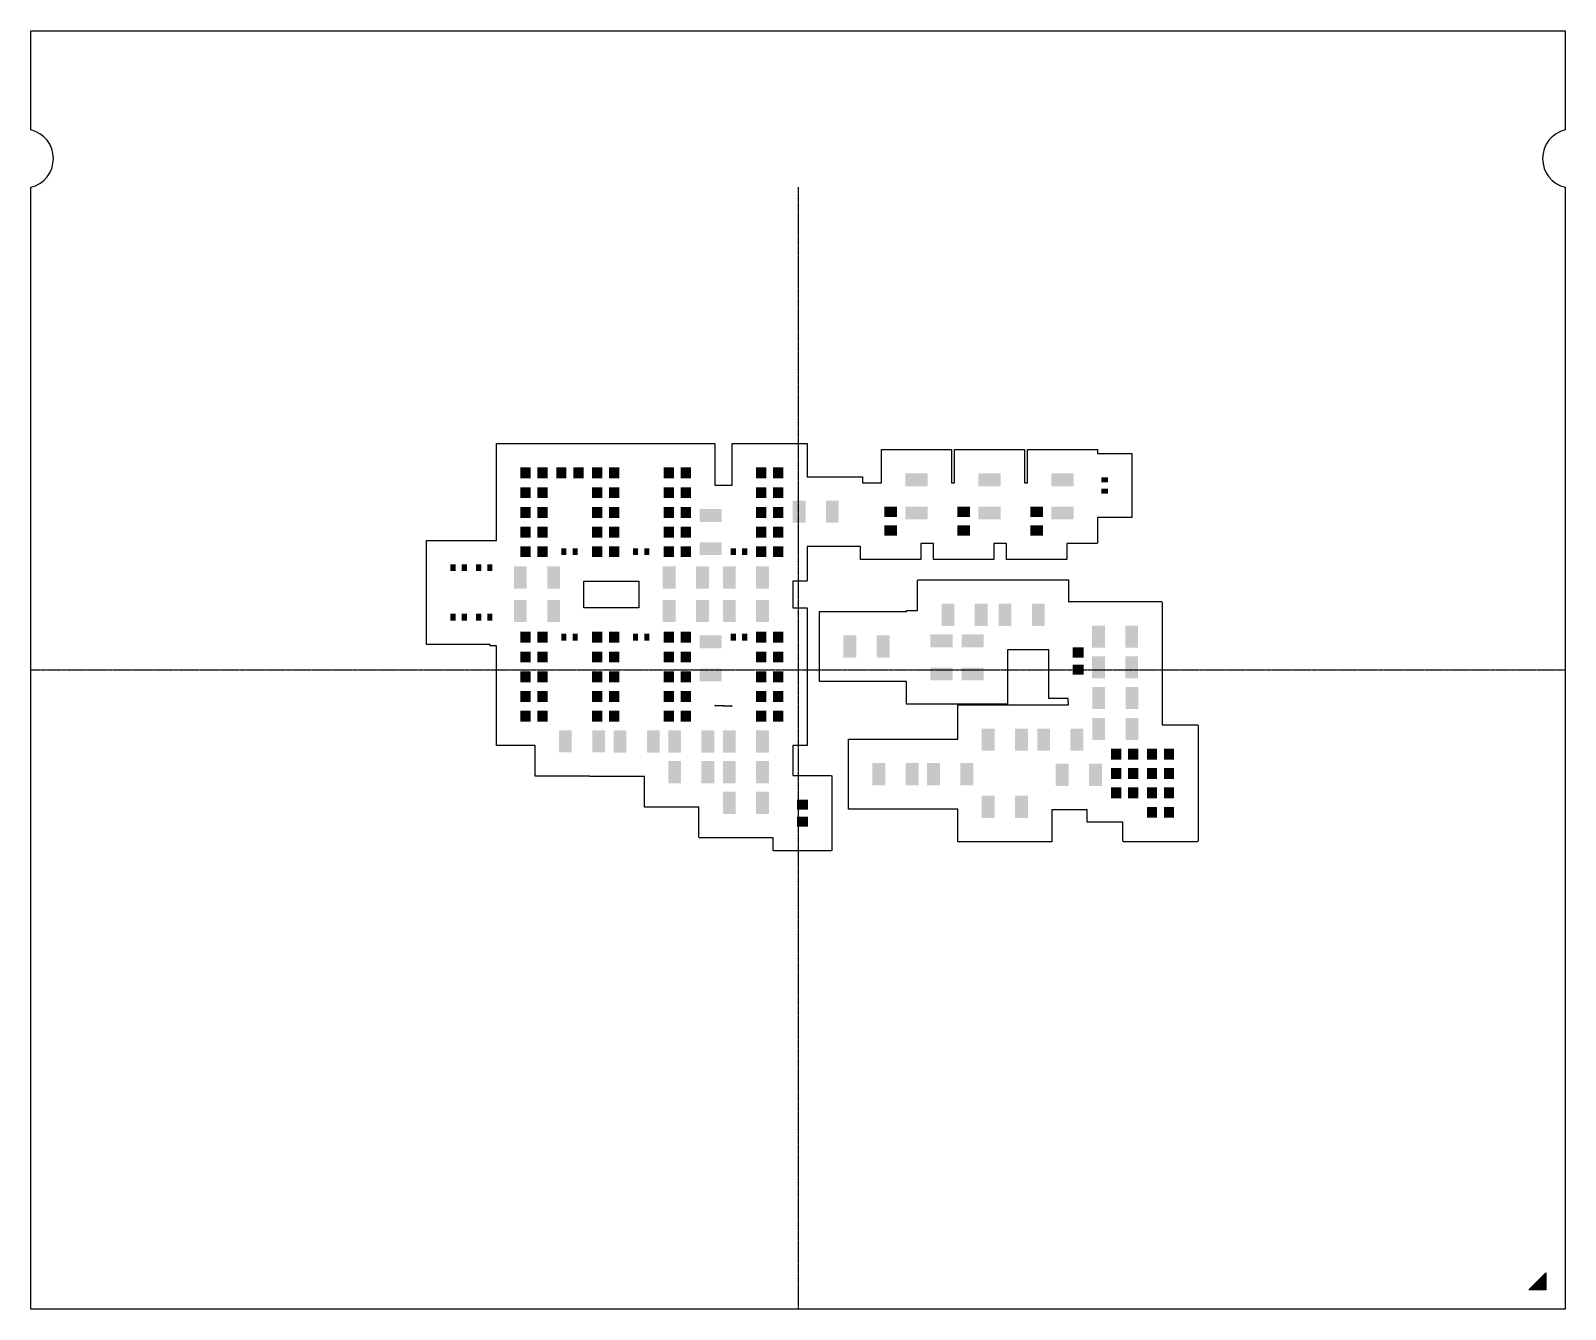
# Model space of a CAD drawing. Extents: x -22500 to 22500, y -18750 to 18750.
import ezdxf

# ---------------------------------------------------------------- set-up
doc = ezdxf.new("R2010")
doc.units = 0
doc.header["$MEASUREMENT"] = 0
doc.linetypes.add('CENTER2', pattern=[1.125, 0.75, -0.125, 0.125, -0.125])
doc.layers.get('0').update_dxf_attribs({"linetype": 'CONTINUOUS'})
doc.layers.add('PKG_OUTLINE', color=37, linetype='CONTINUOUS')
doc.layers.add('SOLDERMASK_PADS_BTM', color=192, linetype='CONTINUOUS')

# ---------------------------------------------------------------- blocks, each defined once
blk = doc.blocks.new('*U0')
at = {"color": 0, "linetype": 'CENTER2', "transparency": 16777216}
blk.add_line((0, 16454.3395), (0, -16454.3395), dxfattribs=at)
blk = doc.blocks.new('*U1')
at = {"color": 0, "linetype": 'CENTER2', "transparency": 16777216}
blk.add_line((-22500.12, 0), (22500.12, 0), dxfattribs=at)

msp = doc.modelspace()

# ---------------------------------------------------------------- hatches: boundary and pattern name
at = {"layer": 'SOLDERMASK_PADS_BTM'}
msp.add_hatch(color=256, dxfattribs=at).paths.add_polyline_path([(21930, -17680), (21930, -18180), (21430, -18180)], flags=0)

# ---------------------------------------------------------------- linework, layer by layer
for points in [[(-8839, -1035), (-8839, -520), (-8839, -454), (-8839, 55), (-8839, 126), (-8839, 636), (-8839, 706), (-9006, 706), (-9030, 707), (-9031, 731), (-9031, 750), (-9035, 750), (-9365, 750), (-9785, 750), (-10115, 750), (-10535, 750), (-10865, 750), (-10889, 751), (-10890, 775), (-10890, 2225), (-10890, 2325), (-10890, 3775), (-10889, 3799), (-10865, 3800), (-10535, 3800), (-10115, 3800), (-9785, 3800), (-9365, 3800), (-9035, 3800), (-8839, 3800), (-8839, 4305), (-8839, 4365), (-8839, 4875), (-8839, 4945), (-8839, 5455), (-8839, 6035), (-8839, 6615), (-8838, 6639), (-8814, 6640), (-8314, 6640), (-7764, 6640), (-7264, 6640), (-7164, 6640), (-6714, 6640), (-6664, 6640), (-6214, 6640), (-6114, 6640), (-5614, 6640), (-5064, 6640), (-4614, 6640), (-4564, 6640), (-4114, 6640), (-2964, 6640), (-2464, 6640), (-2440, 6639), (-2439, 6615), (-2439, 6035), (-2439, 5455), (-2439, 5421), (-1930, 5421), (-1930, 5455), (-1930, 6035), (-1930, 6615), (-1929, 6639), (-1905, 6640), (-1405, 6640), (-255, 6640), (245, 6640), (269, 6639), (270, 6615), (270, 6035), (270, 5670), (896, 5670), (1872, 5670), (1895, 5669), (1896, 5645), (1896, 5488), (2450, 5488), (2450, 6441), (2451, 6465), (2475, 6466), (4475, 6466), (4499, 6465), (4500, 6441), (4500, 5488), (4590, 5488), (4590, 6441), (4591, 6465), (4615, 6466), (6615, 6466), (6639, 6465), (6640, 6441), (6640, 5488), (6730, 5488), (6730, 6441), (6731, 6465), (6755, 6466), (8755, 6466), (8779, 6465), (8780, 6441), (8780, 6353), (9768, 6353), (9791, 6352), (9792, 6329), (9792, 5999), (9792, 4828), (9792, 4498), (9791, 4475), (9768, 4473), (8780, 4473), (8780, 3738), (8779, 3715), (8755, 3714), (7880, 3714), (7880, 3263), (7879, 3239), (7855, 3238), (6135, 3238), (6111, 3239), (6110, 3263), (6110, 3714), (5740, 3714), (5740, 3263), (5739, 3239), (5715, 3238), (3995, 3238), (3971, 3239), (3970, 3263), (3970, 3714), (3600, 3714), (3600, 3263), (3599, 3239), (3575, 3238), (1855, 3238), (1831, 3239), (1830, 3263), (1830, 3620), (896, 3620), (896, 3620), (270, 3620), (270, 3205), (270, 2635), (269, 2611), (245, 2610), (-152, 2610), (-152, 1822), (245, 1822), (269, 1820), (270, 1797), (270, 1216), (270, 636), (270, 126), (270, 55), (270, -454), (270, -520), (270, -1035), (270, -1616), (270, -2191), (269, -2214), (245, -2216), (-152, -2216), (-152, -2897), (-152, -3097), (-152, -3099), (964, -3099), (988, -3100), (989, -3123), (989, -3623), (989, -4774), (989, -5274), (988, -5298), (964, -5299), (-706, -5299), (-730, -5298), (-731, -5274), (-731, -4922), (-1152, -4922), (-1903, -4922), (-2879, -4922), (-2903, -4921), (-2904, -4897), (-2904, -4022), (-3505, -4022), (-4481, -4022), (-4505, -4021), (-4506, -3997), (-4506, -3122), (-5107, -3122), (-6083, -3122), (-6107, -3121), (-6107, -3117), (-6709, -3117), (-7685, -3117), (-7709, -3116), (-7710, -3092), (-7710, -2216), (-8314, -2216), (-8814, -2216), (-8838, -2214), (-8839, -2191), (-8839, -1616), (-8839, -1035)], [(-6278, 1823), (-6278, 2609), (-4665, 2609), (-4665, 1823), (-6278, 1823)], [(4713, -5040), (4689, -5039), (4688, -5015), (4688, -4081), (4211, -4081), (4087, -4081), (3235, -4081), (3111, -4081), (2485, -4081), (1509, -4081), (1485, -4080), (1484, -4056), (1484, -2056), (1485, -2032), (1509, -2031), (2485, -2031), (3111, -2031), (3235, -2031), (4087, -2031), (4087, -2031), (4688, -2031), (4688, -1043), (4689, -1020), (4713, -1019), (5689, -1019), (6339, -1019), (6439, -1019), (7315, -1019), (7415, -1019), (7928, -1019), (7928, -944), (7924, -944), (7922, -920), (7922, -840), (7377, -840), (7354, -839), (7352, -815), (7352, -315), (7352, 595), (6934, 595), (6237, 595), (6236, 595), (6145, 595), (6145, -7), (6145, -983), (6144, -1006), (6120, -1007), (5210, -1007), (4120, -1007), (3210, -1007), (3186, -1006), (3185, -983), (3185, -337), (2385, -337), (1635, -337), (659, -337), (635, -336), (634, -312), (634, 1688), (635, 1712), (659, 1713), (1635, 1713), (2385, 1713), (3185, 1713), (3185, 1720), (3186, 1744), (3210, 1745), (3509, 1745), (3509, 2621), (3510, 2644), (3534, 2645), (4510, 2645), (5207, 2645), (5207, 2645), (6183, 2645), (6934, 2645), (7910, 2645), (7933, 2644), (7934, 2621), (7934, 2004), (7947, 2005), (8923, 2005), (9674, 2005), (10650, 2005), (10673, 2004), (10674, 1980), (10674, 1080), (10674, 204), (10678, 204), (10680, 180), (10680, -730), (10680, -1605), (11205, -1605), (11705, -1605), (11729, -1606), (11730, -1630), (11730, -2200), (11730, -2770), (11730, -3300), (11730, -3340), (11730, -3870), (11730, -4440), (11730, -5010), (11729, -5034), (11705, -5035), (11205, -5035), (10055, -5035), (9555, -5035), (9531, -5034), (9530, -5010), (9530, -4465), (9005, -4465), (8505, -4465), (8481, -4464), (8480, -4440), (8480, -4100), (7861, -4100), (7440, -4100), (7440, -5015), (7439, -5039), (7415, -5040), (6439, -5040), (5689, -5040), (4713, -5040)], [(-2439, -1054), (-2414, -1036), (-1930, -1054), (-1955, -1072), (-2439, -1054)]]:
    msp.add_lwpolyline(points)
at = {"layer": 'PKG_OUTLINE'}
msp.add_lwpolyline([(22500, 15842, 0.790198), (22500, 14158), (22500, -18750), (-22500, -18750), (-22500, 14158, 0.790198), (-22500, 15842), (-22500, 18750), (22500, 18750)], format="xyb", close=True, dxfattribs=at)
at = {"layer": 'SOLDERMASK_PADS_BTM'}
msp.add_lwpolyline([(21930, -17680), (21930, -18180), (21430, -18180)], close=True, dxfattribs=at)
for points in [[(-8139, 5620), (-7839, 5620), (-8139, 5940), (-7839, 5940)], [(-7639, 5620), (-7339, 5620), (-7639, 5940), (-7339, 5940)], [(-7089, 5620), (-6789, 5620), (-7089, 5940), (-6789, 5940)], [(-6589, 5620), (-6289, 5620), (-6589, 5940), (-6289, 5940)], [(-6039, 5620), (-5739, 5620), (-6039, 5940), (-5739, 5940)], [(-5539, 5620), (-5239, 5620), (-5539, 5940), (-5239, 5940)], [(-3939, 5620), (-3639, 5620), (-3939, 5940), (-3639, 5940)], [(-3439, 5620), (-3139, 5620), (-3439, 5940), (-3139, 5940)], [(-1230, 5620), (-930, 5620), (-1230, 5940), (-930, 5940)], [(-730, 5620), (-430, 5620), (-730, 5940), (-430, 5940)], [(3150, 5390), (3800, 5390), (3150, 5766), (3800, 5766)], [(5290, 5390), (5940, 5390), (5290, 5766), (5940, 5766)], [(7430, 5390), (8080, 5390), (7430, 5766), (8080, 5766)], [(8892, 5503), (9092, 5503), (8892, 5653), (9092, 5653)], [(-8139, 5040), (-7839, 5040), (-8139, 5360), (-7839, 5360)], [(-7639, 5040), (-7339, 5040), (-7639, 5360), (-7339, 5360)], [(-6039, 5040), (-5739, 5040), (-6039, 5360), (-5739, 5360)], [(-5539, 5040), (-5239, 5040), (-5539, 5360), (-5239, 5360)], [(-3939, 5040), (-3639, 5040), (-3939, 5360), (-3639, 5360)], [(-3439, 5040), (-3139, 5040), (-3439, 5360), (-3139, 5360)], [(-1230, 5040), (-930, 5040), (-1230, 5360), (-930, 5360)], [(-730, 5040), (-430, 5040), (-730, 5360), (-430, 5360)], [(-156, 4320), (220, 4320), (-156, 4970), (220, 4970)], [(820, 4320), (1196, 4320), (820, 4970), (1196, 4970)], [(8892, 5173), (9092, 5173), (8892, 5323), (9092, 5323)], [(-8139, 4460), (-7839, 4460), (-8139, 4780), (-7839, 4780)], [(-7639, 4460), (-7339, 4460), (-7639, 4780), (-7339, 4780)], [(-6039, 4460), (-5739, 4460), (-6039, 4780), (-5739, 4780)], [(-5539, 4460), (-5239, 4460), (-5539, 4780), (-5239, 4780)], [(-3939, 4460), (-3639, 4460), (-3939, 4780), (-3639, 4780)], [(-3439, 4460), (-3139, 4460), (-3439, 4780), (-3139, 4780)], [(-2885, 4345), (-2235, 4345), (-2885, 4721), (-2235, 4721)], [(-1230, 4460), (-930, 4460), (-1230, 4780), (-930, 4780)], [(-730, 4460), (-430, 4460), (-730, 4780), (-430, 4780)], [(2530, 4488), (2900, 4488), (2530, 4788), (2900, 4788)], [(3150, 4414), (3800, 4414), (3150, 4790), (3800, 4790)], [(4670, 4488), (5040, 4488), (4670, 4788), (5040, 4788)], [(5290, 4414), (5940, 4414), (5290, 4790), (5940, 4790)], [(6810, 4488), (7180, 4488), (6810, 4788), (7180, 4788)], [(7430, 4414), (8080, 4414), (7430, 4790), (8080, 4790)], [(-8139, 3880), (-7839, 3880), (-8139, 4200), (-7839, 4200)], [(-7639, 3880), (-7339, 3880), (-7639, 4200), (-7339, 4200)], [(-6039, 3880), (-5739, 3880), (-6039, 4200), (-5739, 4200)], [(-5539, 3880), (-5239, 3880), (-5539, 4200), (-5239, 4200)], [(-3939, 3880), (-3639, 3880), (-3939, 4200), (-3639, 4200)], [(-3439, 3880), (-3139, 3880), (-3439, 4200), (-3139, 4200)], [(-1230, 3880), (-930, 3880), (-1230, 4200), (-930, 4200)], [(-730, 3880), (-430, 3880), (-730, 4200), (-430, 4200)], [(2530, 3938), (2900, 3938), (2530, 4238), (2900, 4238)], [(4670, 3938), (5040, 3938), (4670, 4238), (5040, 4238)], [(6810, 3938), (7180, 3938), (6810, 4238), (7180, 4238)], [(-8139, 3310), (-7839, 3310), (-8139, 3630), (-7839, 3630)], [(-7639, 3310), (-7339, 3310), (-7639, 3630), (-7339, 3630)], [(-6039, 3310), (-5739, 3310), (-6039, 3630), (-5739, 3630)], [(-5539, 3310), (-5239, 3310), (-5539, 3630), (-5239, 3630)], [(-3939, 3310), (-3639, 3310), (-3939, 3630), (-3639, 3630)], [(-3439, 3310), (-3139, 3310), (-3439, 3630), (-3139, 3630)], [(-2885, 3369), (-2235, 3369), (-2885, 3745), (-2235, 3745)], [(-1230, 3310), (-930, 3310), (-1230, 3630), (-930, 3630)], [(-730, 3310), (-430, 3310), (-730, 3630), (-430, 3630)], [(-6940, 3370), (-6790, 3370), (-6940, 3570), (-6790, 3570)], [(-6610, 3370), (-6460, 3370), (-6610, 3570), (-6460, 3570)], [(-4840, 3370), (-4690, 3370), (-4840, 3570), (-4690, 3570)], [(-4510, 3370), (-4360, 3370), (-4510, 3570), (-4360, 3570)], [(-1970, 3370), (-1820, 3370), (-1970, 3570), (-1820, 3570)], [(-1640, 3370), (-1490, 3370), (-1640, 3570), (-1490, 3570)], [(-10190, 2900), (-10040, 2900), (-10190, 3100), (-10040, 3100)], [(-9860, 2900), (-9710, 2900), (-9860, 3100), (-9710, 3100)], [(-9440, 2900), (-9290, 2900), (-9440, 3100), (-9290, 3100)], [(-9110, 2900), (-8960, 2900), (-9110, 3100), (-8960, 3100)], [(-8331, 2386), (-7955, 2386), (-8331, 3036), (-7955, 3036)], [(-7355, 2386), (-6979, 2386), (-7355, 3036), (-6979, 3036)], [(-3964, 2386), (-3588, 2386), (-3964, 3036), (-3588, 3036)], [(-2988, 2386), (-2612, 2386), (-2988, 3036), (-2612, 3036)], [(-2204, 2386), (-1828, 2386), (-2204, 3036), (-1828, 3036)], [(-1228, 2386), (-852, 2386), (-1228, 3036), (-852, 3036)], [(-8331, 1406), (-7955, 1406), (-8331, 2056), (-7955, 2056)], [(-7355, 1406), (-6979, 1406), (-7355, 2056), (-6979, 2056)], [(-3964, 1406), (-3588, 1406), (-3964, 2056), (-3588, 2056)], [(-2988, 1406), (-2612, 1406), (-2988, 2056), (-2612, 2056)], [(-2204, 1406), (-1828, 1406), (-2204, 2056), (-1828, 2056)], [(-1228, 1406), (-852, 1406), (-1228, 2056), (-852, 2056)], [(4209, 1295), (4585, 1295), (4209, 1945), (4585, 1945)], [(5185, 1295), (5561, 1295), (5185, 1945), (5561, 1945)], [(5882, 1295), (6258, 1295), (5882, 1945), (6258, 1945)], [(6858, 1295), (7234, 1295), (6858, 1945), (7234, 1945)], [(-10190, 1450), (-10040, 1450), (-10190, 1650), (-10040, 1650)], [(-9860, 1450), (-9710, 1450), (-9860, 1650), (-9710, 1650)], [(-9440, 1450), (-9290, 1450), (-9440, 1650), (-9290, 1650)], [(-9110, 1450), (-8960, 1450), (-9110, 1650), (-8960, 1650)], [(-8139, 802), (-7839, 802), (-8139, 1122), (-7839, 1122)], [(-7639, 802), (-7339, 802), (-7639, 1122), (-7339, 1122)], [(-6940, 862), (-6790, 862), (-6940, 1062), (-6790, 1062)], [(-6610, 862), (-6460, 862), (-6610, 1062), (-6460, 1062)], [(-6039, 802), (-5739, 802), (-6039, 1122), (-5739, 1122)], [(-5539, 802), (-5239, 802), (-5539, 1122), (-5239, 1122)], [(-4840, 862), (-4690, 862), (-4840, 1062), (-4690, 1062)], [(-4510, 862), (-4360, 862), (-4510, 1062), (-4360, 1062)], [(-3939, 802), (-3639, 802), (-3939, 1122), (-3639, 1122)], [(-3439, 802), (-3139, 802), (-3439, 1122), (-3139, 1122)], [(-2885, 640), (-2235, 640), (-2885, 1016), (-2235, 1016)], [(-1970, 862), (-1820, 862), (-1970, 1062), (-1820, 1062)], [(-1640, 862), (-1490, 862), (-1640, 1062), (-1490, 1062)], [(-1230, 802), (-930, 802), (-1230, 1122), (-930, 1122)], [(-730, 802), (-430, 802), (-730, 1122), (-430, 1122)], [(1334, 363), (1710, 363), (1334, 1013), (1710, 1013)], [(2310, 363), (2686, 363), (2310, 1013), (2686, 1013)], [(3885, 669), (4535, 669), (3885, 1045), (4535, 1045)], [(4795, 669), (5445, 669), (4795, 1045), (5445, 1045)], [(8622, 655), (8998, 655), (8622, 1305), (8998, 1305)], [(9598, 655), (9974, 655), (9598, 1305), (9974, 1305)], [(-8139, 221), (-7839, 221), (-8139, 541), (-7839, 541)], [(-7639, 221), (-7339, 221), (-7639, 541), (-7339, 541)], [(-6039, 221), (-5739, 221), (-6039, 541), (-5739, 541)], [(-5539, 221), (-5239, 221), (-5539, 541), (-5239, 541)], [(-3939, 221), (-3639, 221), (-3939, 541), (-3639, 541)], [(-3439, 221), (-3139, 221), (-3439, 541), (-3139, 541)], [(-1230, 221), (-930, 221), (-1230, 541), (-930, 541)], [(-730, 221), (-430, 221), (-730, 541), (-430, 541)], [(8052, 360), (8372, 360), (8052, 660), (8372, 660)], [(-2885, -336), (-2235, -336), (-2885, 40), (-2235, 40)], [(3885, -307), (4535, -307), (3885, 69), (4535, 69)], [(4795, -307), (5445, -307), (4795, 69), (5445, 69)], [(8052, -140), (8372, -140), (8052, 160), (8372, 160)], [(8622, -245), (8998, -245), (8622, 405), (8998, 405)], [(9598, -245), (9974, -245), (9598, 405), (9974, 405)], [(-8139, -360), (-7839, -360), (-8139, -40), (-7839, -40)], [(-7639, -360), (-7339, -360), (-7639, -40), (-7339, -40)], [(-6039, -360), (-5739, -360), (-6039, -40), (-5739, -40)], [(-5539, -360), (-5239, -360), (-5539, -40), (-5239, -40)], [(-3939, -360), (-3639, -360), (-3939, -40), (-3639, -40)], [(-3439, -360), (-3139, -360), (-3439, -40), (-3139, -40)], [(-1230, -360), (-930, -360), (-1230, -40), (-930, -40)], [(-730, -360), (-430, -360), (-730, -40), (-430, -40)], [(-8139, -940), (-7839, -940), (-8139, -620), (-7839, -620)], [(-7639, -940), (-7339, -940), (-7639, -620), (-7339, -620)], [(-6039, -940), (-5739, -940), (-6039, -620), (-5739, -620)], [(-5539, -940), (-5239, -940), (-5539, -620), (-5239, -620)], [(-3939, -940), (-3639, -940), (-3939, -620), (-3639, -620)], [(-3439, -940), (-3139, -940), (-3439, -620), (-3139, -620)], [(-1230, -940), (-930, -940), (-1230, -620), (-930, -620)], [(-730, -940), (-430, -940), (-730, -620), (-430, -620)], [(8628, -1145), (9004, -1145), (8628, -495), (9004, -495)], [(9604, -1145), (9980, -1145), (9604, -495), (9980, -495)], [(-8139, -1516), (-7839, -1516), (-8139, -1196), (-7839, -1196)], [(-7639, -1516), (-7339, -1516), (-7639, -1196), (-7339, -1196)], [(-6039, -1516), (-5739, -1516), (-6039, -1196), (-5739, -1196)], [(-5539, -1516), (-5239, -1516), (-5539, -1196), (-5239, -1196)], [(-3939, -1516), (-3639, -1516), (-3939, -1196), (-3639, -1196)], [(-3439, -1516), (-3139, -1516), (-3439, -1196), (-3139, -1196)], [(-1230, -1516), (-930, -1516), (-1230, -1196), (-930, -1196)], [(-730, -1516), (-430, -1516), (-730, -1196), (-430, -1196)], [(-7010, -2417), (-6634, -2417), (-7010, -1767), (-6634, -1767)], [(-6034, -2417), (-5658, -2417), (-6034, -1767), (-5658, -1767)], [(-5408, -2422), (-5032, -2422), (-5408, -1772), (-5032, -1772)], [(-4432, -2422), (-4056, -2422), (-4432, -1772), (-4056, -1772)], [(-3806, -2422), (-3430, -2422), (-3806, -1772), (-3430, -1772)], [(-2830, -2422), (-2454, -2422), (-2830, -1772), (-2454, -1772)], [(-2204, -2422), (-1828, -2422), (-2204, -1772), (-1828, -1772)], [(-1228, -2422), (-852, -2422), (-1228, -1772), (-852, -1772)], [(5388, -2369), (5764, -2369), (5388, -1719), (5764, -1719)], [(6364, -2369), (6740, -2369), (6364, -1719), (6740, -1719)], [(7014, -2369), (7390, -2369), (7014, -1719), (7390, -1719)], [(7990, -2369), (8366, -2369), (7990, -1719), (8366, -1719)], [(8628, -2055), (9004, -2055), (8628, -1405), (9004, -1405)], [(9604, -2055), (9980, -2055), (9604, -1405), (9980, -1405)], [(-3806, -3322), (-3430, -3322), (-3806, -2672), (-3430, -2672)], [(-2830, -3322), (-2454, -3322), (-2830, -2672), (-2454, -2672)], [(-2204, -3322), (-1828, -3322), (-2204, -2672), (-1828, -2672)], [(-1228, -3322), (-852, -3322), (-1228, -2672), (-852, -2672)], [(9180, -2625), (9480, -2625), (9180, -2305), (9480, -2305)], [(9680, -2625), (9980, -2625), (9680, -2305), (9980, -2305)], [(10230, -2625), (10530, -2625), (10230, -2305), (10530, -2305)], [(10730, -2625), (11030, -2625), (10730, -2305), (11030, -2305)], [(2184, -3381), (2560, -3381), (2184, -2731), (2560, -2731)], [(3160, -3381), (3536, -3381), (3160, -2731), (3536, -2731)], [(3786, -3381), (4162, -3381), (3786, -2731), (4162, -2731)], [(4762, -3381), (5138, -3381), (4762, -2731), (5138, -2731)], [(7560, -3400), (7936, -3400), (7560, -2750), (7936, -2750)], [(8536, -3400), (8912, -3400), (8536, -2750), (8912, -2750)], [(9180, -3195), (9480, -3195), (9180, -2875), (9480, -2875)], [(9680, -3195), (9980, -3195), (9680, -2875), (9980, -2875)], [(10230, -3195), (10530, -3195), (10230, -2875), (10530, -2875)], [(10730, -3195), (11030, -3195), (10730, -2875), (11030, -2875)], [(-2204, -4222), (-1828, -4222), (-2204, -3572), (-1828, -3572)], [(-1228, -4222), (-852, -4222), (-1228, -3572), (-852, -3572)], [(9180, -3765), (9480, -3765), (9180, -3445), (9480, -3445)], [(9680, -3765), (9980, -3765), (9680, -3445), (9980, -3445)], [(10230, -3765), (10530, -3765), (10230, -3445), (10530, -3445)], [(10730, -3765), (11030, -3765), (10730, -3445), (11030, -3445)], [(-31, -4099), (289, -4099), (-31, -3799), (289, -3799)], [(5388, -4340), (5764, -4340), (5388, -3690), (5764, -3690)], [(6364, -4340), (6740, -4340), (6364, -3690), (6740, -3690)], [(10230, -4335), (10530, -4335), (10230, -4015), (10530, -4015)], [(10730, -4335), (11030, -4335), (10730, -4015), (11030, -4015)], [(-31, -4599), (289, -4599), (-31, -4299), (289, -4299)]]:
    msp.add_solid(points, dxfattribs=at)

# ---------------------------------------------------------------- block references
at = {"linetype": 'CENTER2'}
for name, p in [('*U0', (0, -2296)), ('*U1', (0, 0))]:
    msp.add_blockref(name, p, dxfattribs=at)

doc.saveas('drawing.dxf')
